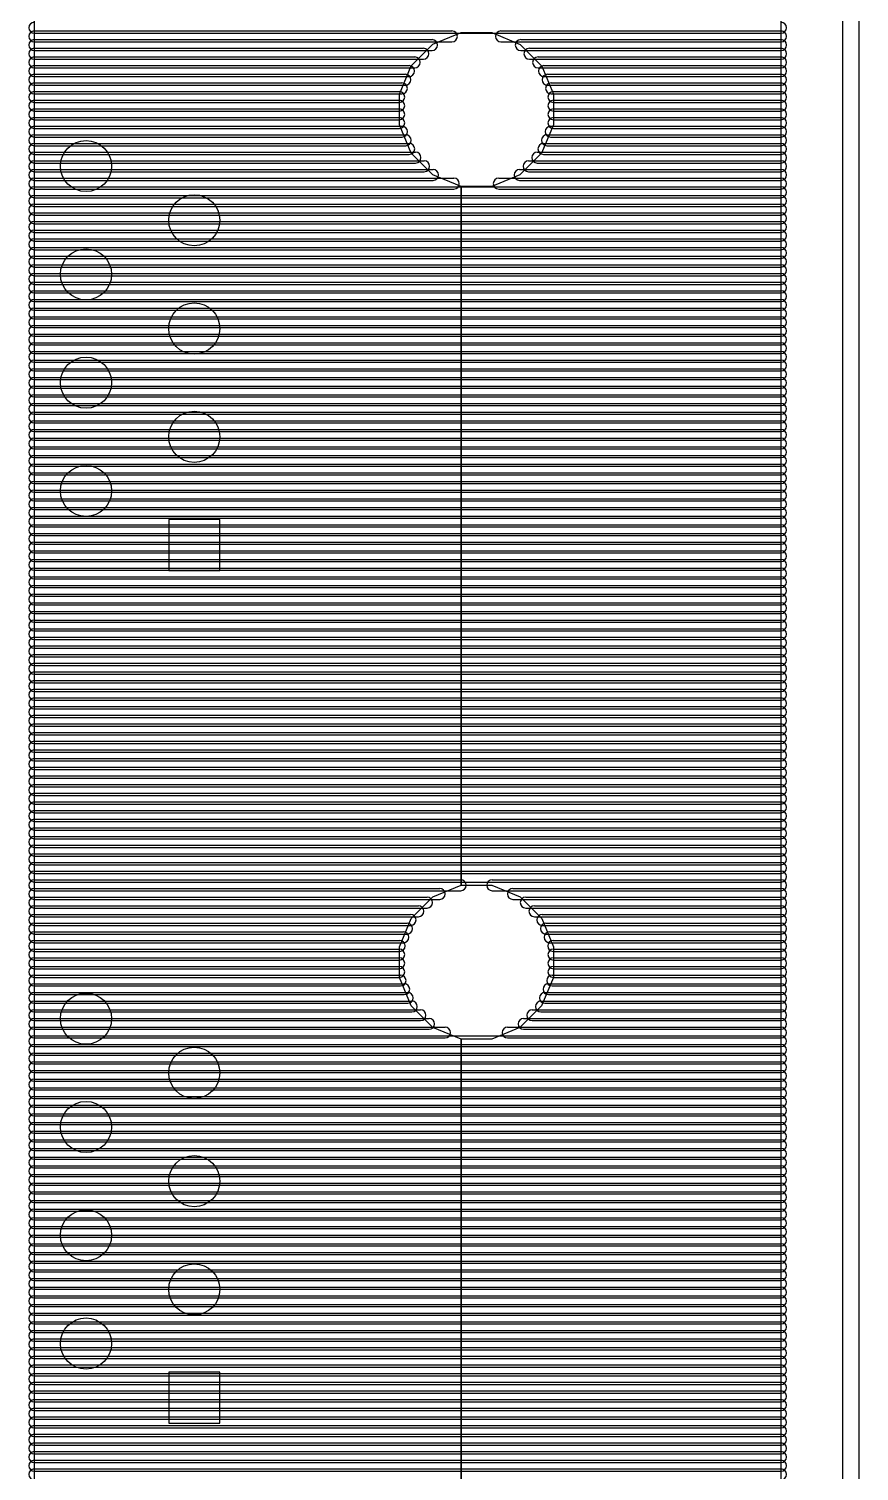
# Model space of a CAD drawing. Extents: x 25909 to 94169, y 14485 to 72115.
# Drawn here: x 86500 to 94169, y 50910 to 64230 of the extents above; entities that cross this region are included whole.
import ezdxf

# ---------------------------------------------------------------- set-up
doc = ezdxf.new("R2010")
doc.units = 0
doc.layers.add('BLACK', color=1, linetype='CONTINUOUS')

msp = doc.modelspace()

# ---------------------------------------------------------------- linework, layer by layer
at = {"layer": 'BLACK'}
for p, q in [((94019, 14560), (94019, 72040)), ((94169, 14560), (94169, 72040)), ((93450, 34191), (93449, 70650)), ((86550, 68691), (86550, 34191)), ((86550, 64211), (90408, 64211)), ((86550, 64211), (90408, 64211)), ((90860, 64211), (93448, 64211)), ((90860, 64211), (93448, 64211)), ((86550, 64191), (93448, 64191)), ((86550, 64191), (93448, 64191)), ((86550, 64131), (90224, 64131)), ((86550, 64131), (90224, 64131)), ((86550, 64111), (90408, 64111)), ((86550, 64111), (90408, 64111)), ((90032, 63888), (90232, 64088)), ((90232, 64088), (90493, 64196)), ((90493, 64196), (90776, 64196)), ((90776, 64196), (91037, 64087)), ((90860, 64111), (93448, 64111)), ((90860, 64111), (93448, 64111)), ((91037, 64087), (91237, 63887)), ((91043, 64131), (93449, 64131)), ((91043, 64131), (93449, 64131)), ((86550, 64051), (90144, 64051)), ((86550, 64051), (90144, 64051)), ((86550, 64031), (90224, 64031)), ((86550, 64031), (90224, 64031)), ((86550, 63971), (90064, 63971)), ((86550, 63971), (90064, 63971)), ((86550, 63951), (90144, 63951)), ((86550, 63951), (90144, 63951)), ((91043, 64031), (93449, 64031)), ((91043, 64031), (93449, 64031)), ((91123, 64051), (93449, 64051)), ((91123, 64051), (93449, 64051)), ((91123, 63951), (93449, 63951)), ((91123, 63951), (93449, 63951)), ((91203, 63971), (93449, 63971)), ((91203, 63971), (93449, 63971)), ((86550, 63891), (90012, 63891)), ((86550, 63891), (90012, 63891)), ((86550, 63871), (90064, 63871)), ((86550, 63871), (90064, 63871)), ((86550, 63811), (89978, 63811)), ((86550, 63811), (89978, 63811)), ((89923, 63627), (90032, 63888)), ((91203, 63871), (93449, 63871)), ((91203, 63871), (93449, 63871)), ((91237, 63887), (91345, 63626)), ((91257, 63891), (93449, 63891)), ((91257, 63891), (93449, 63891)), ((91290, 63811), (93448, 63811)), ((91290, 63811), (93448, 63811)), ((86550, 63791), (90012, 63791)), ((86550, 63791), (90012, 63791)), ((86550, 63731), (89946, 63731)), ((86550, 63731), (89946, 63731)), ((86550, 63711), (89978, 63711)), ((86550, 63711), (89978, 63711)), ((91257, 63791), (93449, 63791)), ((91257, 63791), (93449, 63791)), ((91290, 63711), (93448, 63711)), ((91290, 63711), (93448, 63711)), ((91323, 63731), (93449, 63731)), ((91323, 63731), (93449, 63731)), ((86550, 63651), (89922, 63651)), ((86550, 63651), (89922, 63651)), ((86550, 63631), (89946, 63631)), ((86550, 63631), (89946, 63631)), ((86550, 63571), (89922, 63571)), ((86550, 63571), (89922, 63571)), ((86550, 63551), (89922, 63551)), ((86550, 63551), (89922, 63551)), ((89923, 63344), (89923, 63627)), ((91323, 63631), (93449, 63631)), ((91323, 63631), (93449, 63631)), ((91345, 63651), (93449, 63651)), ((91345, 63651), (93449, 63651)), ((91345, 63626), (91345, 63343)), ((91345, 63571), (93449, 63571)), ((91345, 63571), (93449, 63571)), ((91345, 63551), (93449, 63551)), ((91345, 63551), (93449, 63551)), ((86550, 63491), (89922, 63491)), ((86550, 63491), (89922, 63491)), ((86550, 63471), (89922, 63471)), ((86550, 63471), (89922, 63471)), ((86550, 63411), (89922, 63411)), ((86550, 63411), (89922, 63411)), ((91345, 63491), (93449, 63491)), ((91345, 63491), (93449, 63491)), ((91345, 63471), (93449, 63471)), ((91345, 63471), (93449, 63471)), ((91345, 63411), (93449, 63411)), ((91345, 63411), (93449, 63411)), ((86550, 63391), (89922, 63391)), ((86550, 63391), (89922, 63391)), ((86550, 63331), (89948, 63331)), ((86550, 63331), (89948, 63331)), ((86550, 63311), (89922, 63311)), ((86550, 63311), (89922, 63311)), ((90031, 63083), (89923, 63344)), ((91345, 63343), (91236, 63082)), ((91319, 63331), (93449, 63331)), ((91319, 63331), (93449, 63331)), ((91345, 63391), (93449, 63391)), ((91345, 63391), (93449, 63391)), ((91345, 63311), (93449, 63311)), ((91345, 63311), (93449, 63311)), ((86550, 63251), (89982, 63251)), ((86550, 63251), (89982, 63251)), ((86550, 63231), (89948, 63231)), ((86550, 63231), (89948, 63231)), ((86550, 63171), (90014, 63171)), ((86550, 63171), (90014, 63171)), ((86550, 63151), (89982, 63151)), ((86550, 63151), (89982, 63151)), ((91252, 63171), (93448, 63171)), ((91252, 63171), (93448, 63171)), ((91285, 63251), (93449, 63251)), ((91285, 63251), (93449, 63251)), ((91285, 63151), (93449, 63151)), ((91285, 63151), (93449, 63151)), ((91319, 63231), (93449, 63231)), ((91319, 63231), (93449, 63231)), ((86550, 63091), (90072, 63091)), ((86550, 63091), (90072, 63091)), ((86550, 63071), (90014, 63071)), ((86550, 63071), (90014, 63071)), ((86550, 63011), (90152, 63011)), ((86550, 63011), (90152, 63011)), ((90231, 62883), (90031, 63083)), ((91236, 63082), (91036, 62882)), ((91115, 63011), (93449, 63011)), ((91115, 63011), (93449, 63011)), ((91195, 63091), (93449, 63091)), ((91195, 63091), (93449, 63091)), ((91252, 63071), (93448, 63071)), ((91252, 63071), (93448, 63071)), ((86550, 62991), (90072, 62991)), ((86550, 62991), (90072, 62991)), ((86550, 62931), (90234, 62931)), ((86550, 62931), (90234, 62931)), ((86550, 62911), (90152, 62911)), ((86550, 62911), (90152, 62911)), ((90492, 62774), (90231, 62883)), ((91036, 62882), (90775, 62774)), ((91033, 62931), (93449, 62931)), ((91033, 62931), (93449, 62931)), ((91115, 62911), (93449, 62911)), ((91115, 62911), (93449, 62911)), ((91195, 62991), (93449, 62991)), ((91195, 62991), (93449, 62991)), ((86550, 62851), (90426, 62851)), ((86550, 62851), (90426, 62851)), ((86550, 62831), (90234, 62831)), ((86550, 62831), (90234, 62831)), ((86550, 62771), (93448, 62771)), ((86550, 62771), (93448, 62771)), ((86550, 62751), (90426, 62751)), ((86550, 62751), (90426, 62751)), ((90492, 56322), (90492, 62774)), ((90775, 62774), (90492, 62774)), ((90492, 62774), (90492, 56322)), ((90840, 62851), (93448, 62851)), ((90840, 62851), (93448, 62851)), ((90840, 62751), (93448, 62751)), ((90840, 62751), (93448, 62751)), ((91033, 62831), (93449, 62831)), ((91033, 62831), (93449, 62831)), ((86550, 62691), (93448, 62691)), ((86550, 62691), (93448, 62691)), ((86550, 62671), (93448, 62671)), ((86550, 62671), (93448, 62671)), ((86550, 62611), (93448, 62611)), ((86550, 62611), (93448, 62611)), ((86550, 62591), (93448, 62591)), ((86550, 62591), (93448, 62591)), ((86550, 62531), (93448, 62531)), ((86550, 62531), (93448, 62531)), ((86550, 62511), (93448, 62511)), ((86550, 62511), (93448, 62511)), ((86550, 62451), (93448, 62451)), ((86550, 62451), (93448, 62451)), ((86550, 62431), (93448, 62431)), ((86550, 62431), (93448, 62431)), ((86550, 62371), (93448, 62371)), ((86550, 62371), (93448, 62371)), ((86550, 62351), (93448, 62351)), ((86550, 62351), (93448, 62351)), ((86550, 62291), (93448, 62291)), ((86550, 62291), (93448, 62291)), ((86550, 62271), (93448, 62271)), ((86550, 62271), (93448, 62271)), ((86550, 62211), (93448, 62211)), ((86550, 62211), (93448, 62211)), ((86550, 62191), (93448, 62191)), ((86550, 62191), (93448, 62191)), ((86550, 62131), (93448, 62131)), ((86550, 62131), (93448, 62131)), ((86550, 62111), (93448, 62111)), ((86550, 62111), (93448, 62111)), ((86550, 62051), (93448, 62051)), ((86550, 62051), (93448, 62051)), ((86550, 62031), (93448, 62031)), ((86550, 62031), (93448, 62031)), ((86550, 61971), (93448, 61971)), ((86550, 61971), (93448, 61971)), ((86550, 61951), (93448, 61951)), ((86550, 61951), (93448, 61951)), ((86550, 61891), (93448, 61891)), ((86550, 61891), (93448, 61891)), ((86550, 61871), (93448, 61871)), ((86550, 61871), (93448, 61871)), ((86550, 61811), (93448, 61811)), ((86550, 61811), (93448, 61811)), ((86550, 61791), (93448, 61791)), ((86550, 61791), (93448, 61791)), ((86550, 61731), (93448, 61731)), ((86550, 61731), (93448, 61731)), ((86550, 61711), (93448, 61711)), ((86550, 61711), (93448, 61711)), ((86550, 61651), (93448, 61651)), ((86550, 61651), (93448, 61651)), ((86550, 61631), (93448, 61631)), ((86550, 61631), (93448, 61631)), ((86550, 61571), (93448, 61571)), ((86550, 61571), (93448, 61571)), ((86550, 61551), (93448, 61551)), ((86550, 61551), (93448, 61551)), ((86550, 61491), (93448, 61491)), ((86550, 61491), (93448, 61491)), ((86550, 61471), (93448, 61471)), ((86550, 61471), (93448, 61471)), ((86550, 61411), (93448, 61411)), ((86550, 61411), (93448, 61411)), ((86550, 61391), (93448, 61391)), ((86550, 61391), (93448, 61391)), ((86550, 61331), (93448, 61331)), ((86550, 61331), (93448, 61331)), ((86550, 61311), (93448, 61311)), ((86550, 61311), (93448, 61311)), ((86550, 61251), (93448, 61251)), ((86550, 61251), (93448, 61251)), ((86550, 61231), (93448, 61231)), ((86550, 61231), (93448, 61231)), ((86550, 61171), (93448, 61171)), ((86550, 61171), (93448, 61171)), ((86550, 61151), (93448, 61151)), ((86550, 61151), (93448, 61151)), ((86550, 61091), (93448, 61091)), ((86550, 61091), (93448, 61091)), ((86550, 61071), (93448, 61071)), ((86550, 61071), (93448, 61071)), ((86550, 61011), (93448, 61011)), ((86550, 61011), (93448, 61011)), ((86550, 60991), (93448, 60991)), ((86550, 60991), (93448, 60991)), ((86550, 60931), (93448, 60931)), ((86550, 60931), (93448, 60931)), ((86550, 60911), (93448, 60911)), ((86550, 60911), (93448, 60911)), ((86550, 60851), (93448, 60851)), ((86550, 60851), (93448, 60851)), ((86550, 60831), (93448, 60831)), ((86550, 60831), (93448, 60831)), ((86550, 60771), (93448, 60771)), ((86550, 60771), (93448, 60771)), ((86550, 60751), (93448, 60751)), ((86550, 60751), (93448, 60751)), ((86550, 60691), (93448, 60691)), ((86550, 60691), (93448, 60691)), ((86550, 60671), (93448, 60671)), ((86550, 60671), (93448, 60671)), ((86550, 60611), (93448, 60611)), ((86550, 60611), (93448, 60611)), ((86550, 60591), (93448, 60591)), ((86550, 60591), (93448, 60591)), ((86550, 60531), (93448, 60531)), ((86550, 60531), (93448, 60531)), ((86550, 60511), (93448, 60511)), ((86550, 60511), (93448, 60511)), ((86550, 60451), (93448, 60451)), ((86550, 60451), (93448, 60451)), ((86550, 60431), (93448, 60431)), ((86550, 60431), (93448, 60431)), ((86550, 60371), (93448, 60371)), ((86550, 60371), (93448, 60371)), ((86550, 60351), (93448, 60351)), ((86550, 60351), (93448, 60351)), ((86550, 60291), (93448, 60291)), ((86550, 60291), (93448, 60291)), ((86550, 60271), (93448, 60271)), ((86550, 60271), (93448, 60271)), ((86550, 60211), (93448, 60211)), ((86550, 60211), (93448, 60211)), ((86550, 60191), (93448, 60191)), ((86550, 60191), (93448, 60191)), ((86550, 60131), (93448, 60131)), ((86550, 60131), (93448, 60131)), ((86550, 60111), (93448, 60111)), ((86550, 60111), (93448, 60111)), ((86550, 60051), (93448, 60051)), ((86550, 60051), (93448, 60051)), ((86550, 60031), (93448, 60031)), ((86550, 60031), (93448, 60031)), ((86550, 59971), (93448, 59971)), ((86550, 59971), (93448, 59971)), ((86550, 59951), (93448, 59951)), ((86550, 59951), (93448, 59951)), ((86550, 59891), (93448, 59891)), ((86550, 59891), (93448, 59891)), ((86550, 59871), (93448, 59871)), ((86550, 59871), (93448, 59871)), ((86550, 59811), (93448, 59811)), ((86550, 59811), (93448, 59811)), ((86550, 59791), (93448, 59791)), ((86550, 59791), (93448, 59791)), ((86550, 59731), (93448, 59731)), ((86550, 59731), (93448, 59731)), ((86550, 59711), (93448, 59711)), ((86550, 59711), (93448, 59711)), ((88264, 59699), (87792, 59699)), ((87792, 59699), (87792, 59227)), ((88264, 59227), (88264, 59699)), ((86550, 59651), (93448, 59651)), ((86550, 59651), (93448, 59651)), ((86550, 59631), (93448, 59631)), ((86550, 59631), (93448, 59631)), ((86550, 59571), (93448, 59571)), ((86550, 59571), (93448, 59571)), ((86550, 59551), (93448, 59551)), ((86550, 59551), (93448, 59551)), ((86550, 59491), (93448, 59491)), ((86550, 59491), (93448, 59491)), ((86550, 59471), (93448, 59471)), ((86550, 59471), (93448, 59471)), ((86550, 59411), (93448, 59411)), ((86550, 59411), (93448, 59411)), ((86550, 59391), (93448, 59391)), ((86550, 59391), (93448, 59391)), ((86550, 59331), (93448, 59331)), ((86550, 59331), (93448, 59331)), ((86550, 59311), (93448, 59311)), ((86550, 59311), (93448, 59311)), ((86550, 59251), (93448, 59251)), ((86550, 59251), (93448, 59251)), ((86550, 59231), (93448, 59231)), ((86550, 59231), (93448, 59231)), ((86550, 59171), (93448, 59171)), ((86550, 59171), (93448, 59171)), ((86550, 59151), (93448, 59151)), ((86550, 59151), (93448, 59151)), ((87792, 59227), (88264, 59227)), ((86550, 59091), (93448, 59091)), ((86550, 59091), (93448, 59091)), ((86550, 59071), (93448, 59071)), ((86550, 59071), (93448, 59071)), ((86550, 59011), (93448, 59011)), ((86550, 59011), (93448, 59011)), ((86550, 58991), (93448, 58991)), ((86550, 58991), (93448, 58991)), ((86550, 58931), (93448, 58931)), ((86550, 58931), (93448, 58931)), ((86550, 58911), (93448, 58911)), ((86550, 58911), (93448, 58911)), ((86550, 58851), (93448, 58851)), ((86550, 58851), (93448, 58851)), ((86550, 58831), (93448, 58831)), ((86550, 58831), (93448, 58831)), ((86550, 58771), (93448, 58771)), ((86550, 58771), (93448, 58771)), ((86550, 58751), (93448, 58751)), ((86550, 58751), (93448, 58751)), ((86550, 58691), (93448, 58691)), ((86550, 58691), (93448, 58691)), ((86550, 58671), (93448, 58671)), ((86550, 58671), (93448, 58671)), ((86550, 58611), (93448, 58611)), ((86550, 58611), (93448, 58611)), ((86550, 58591), (93448, 58591)), ((86550, 58591), (93448, 58591)), ((86550, 58531), (93448, 58531)), ((86550, 58531), (93448, 58531)), ((86550, 58511), (93448, 58511)), ((86550, 58511), (93448, 58511)), ((86550, 58451), (93448, 58451)), ((86550, 58451), (93448, 58451)), ((86550, 58431), (93448, 58431)), ((86550, 58431), (93448, 58431)), ((86550, 58371), (93448, 58371)), ((86550, 58371), (93448, 58371)), ((86550, 58351), (93448, 58351)), ((86550, 58351), (93448, 58351)), ((86550, 58291), (93448, 58291)), ((86550, 58291), (93448, 58291)), ((86550, 58271), (93448, 58271)), ((86550, 58271), (93448, 58271)), ((86550, 58211), (93448, 58211)), ((86550, 58211), (93448, 58211)), ((86550, 58191), (93448, 58191)), ((86550, 58191), (93448, 58191)), ((86550, 58131), (93448, 58131)), ((86550, 58131), (93448, 58131)), ((86550, 58111), (93448, 58111)), ((86550, 58111), (93448, 58111)), ((86550, 58051), (93448, 58051)), ((86550, 58051), (93448, 58051)), ((86550, 58031), (93448, 58031)), ((86550, 58031), (93448, 58031)), ((86550, 57971), (93448, 57971)), ((86550, 57971), (93448, 57971)), ((86550, 57951), (93448, 57951)), ((86550, 57951), (93448, 57951)), ((86550, 57891), (93448, 57891)), ((86550, 57891), (93448, 57891)), ((86550, 57871), (93448, 57871)), ((86550, 57871), (93448, 57871)), ((86550, 57811), (93448, 57811)), ((86550, 57811), (93448, 57811)), ((86550, 57791), (93448, 57791)), ((86550, 57791), (93448, 57791)), ((86550, 57731), (93448, 57731)), ((86550, 57731), (93448, 57731)), ((86550, 57711), (93448, 57711)), ((86550, 57711), (93448, 57711)), ((86550, 57651), (93448, 57651)), ((86550, 57651), (93448, 57651)), ((86550, 57631), (93448, 57631)), ((86550, 57631), (93448, 57631)), ((86550, 57571), (93448, 57571)), ((86550, 57571), (93448, 57571)), ((86550, 57551), (93448, 57551)), ((86550, 57551), (93448, 57551)), ((86550, 57491), (93448, 57491)), ((86550, 57491), (93448, 57491)), ((86550, 57471), (93448, 57471)), ((86550, 57471), (93448, 57471)), ((86550, 57411), (93448, 57411)), ((86550, 57411), (93448, 57411)), ((86550, 57391), (93448, 57391)), ((86550, 57391), (93448, 57391)), ((86550, 57331), (93448, 57331)), ((86550, 57331), (93448, 57331)), ((86550, 57311), (93448, 57311)), ((86550, 57311), (93448, 57311)), ((86550, 57251), (93448, 57251)), ((86550, 57251), (93448, 57251)), ((86550, 57231), (93448, 57231)), ((86550, 57231), (93448, 57231)), ((86550, 57171), (93448, 57171)), ((86550, 57171), (93448, 57171)), ((86550, 57151), (93448, 57151)), ((86550, 57151), (93448, 57151)), ((86550, 57091), (93448, 57091)), ((86550, 57091), (93448, 57091)), ((86550, 57071), (93448, 57071)), ((86550, 57071), (93448, 57071)), ((86550, 57011), (93448, 57011)), ((86550, 57011), (93448, 57011)), ((86550, 56991), (93448, 56991)), ((86550, 56991), (93448, 56991)), ((86550, 56931), (93448, 56931)), ((86550, 56931), (93448, 56931)), ((86550, 56911), (93448, 56911)), ((86550, 56911), (93448, 56911)), ((86550, 56851), (93448, 56851)), ((86550, 56851), (93448, 56851)), ((86550, 56831), (93448, 56831)), ((86550, 56831), (93448, 56831)), ((86550, 56771), (93448, 56771)), ((86550, 56771), (93448, 56771)), ((86550, 56751), (93448, 56751)), ((86550, 56751), (93448, 56751)), ((86550, 56691), (93448, 56691)), ((86550, 56691), (93448, 56691)), ((86550, 56671), (93448, 56671)), ((86550, 56671), (93448, 56671)), ((86550, 56611), (93448, 56611)), ((86550, 56611), (93448, 56611)), ((86550, 56591), (93448, 56591)), ((86550, 56591), (93448, 56591)), ((86550, 56531), (93448, 56531)), ((86550, 56531), (93448, 56531)), ((86550, 56511), (93448, 56511)), ((86550, 56511), (93448, 56511)), ((86550, 56451), (93448, 56451)), ((86550, 56451), (93448, 56451)), ((86550, 56431), (93448, 56431)), ((86550, 56431), (93448, 56431)), ((86550, 56371), (90490, 56371)), ((86550, 56371), (90490, 56371)), ((86550, 56351), (93448, 56351)), ((86550, 56351), (93448, 56351)), ((90779, 56371), (93449, 56371)), ((90779, 56371), (93449, 56371)), ((86550, 56291), (90296, 56291)), ((86550, 56291), (90296, 56291)), ((86550, 56271), (90490, 56271)), ((86550, 56271), (90490, 56271)), ((86550, 56211), (90178, 56211)), ((86550, 56211), (90178, 56211)), ((90032, 56014), (90232, 56214)), ((90232, 56214), (90492, 56322)), ((90492, 56322), (90776, 56322)), ((90776, 56322), (91037, 56213)), ((90779, 56271), (93449, 56271)), ((90779, 56271), (93449, 56271)), ((90970, 56291), (93448, 56291)), ((90970, 56291), (93448, 56291)), ((91037, 56213), (91237, 56013)), ((91089, 56211), (93449, 56211)), ((91089, 56211), (93449, 56211)), ((86550, 56191), (90296, 56191)), ((86550, 56191), (90296, 56191)), ((86550, 56131), (90098, 56131)), ((86550, 56131), (90098, 56131)), ((86550, 56111), (90178, 56111)), ((86550, 56111), (90178, 56111)), ((90970, 56191), (93448, 56191)), ((90970, 56191), (93448, 56191)), ((91089, 56111), (93449, 56111)), ((91089, 56111), (93449, 56111)), ((91169, 56131), (93449, 56131)), ((91169, 56131), (93449, 56131)), ((86550, 56051), (90026, 56051)), ((86550, 56051), (90026, 56051)), ((86550, 56031), (90098, 56031)), ((86550, 56031), (90098, 56031)), ((86550, 55971), (89994, 55971)), ((86550, 55971), (89994, 55971)), ((86550, 55951), (90026, 55951)), ((86550, 55951), (90026, 55951)), ((89923, 55753), (90032, 56014)), ((91169, 56031), (93449, 56031)), ((91169, 56031), (93449, 56031)), ((91237, 56013), (91345, 55752)), ((91242, 56051), (93448, 56051)), ((91242, 56051), (93448, 56051)), ((91242, 55951), (93448, 55951)), ((91242, 55951), (93448, 55951)), ((91276, 55971), (93448, 55971)), ((91276, 55971), (93448, 55971)), ((86550, 55891), (89960, 55891)), ((86550, 55891), (89960, 55891)), ((86550, 55871), (89994, 55871)), ((86550, 55871), (89994, 55871)), ((86550, 55811), (89926, 55811)), ((86550, 55811), (89926, 55811)), ((91276, 55871), (93448, 55871)), ((91276, 55871), (93448, 55871)), ((91309, 55891), (93449, 55891)), ((91309, 55891), (93449, 55891)), ((91342, 55811), (93448, 55811)), ((91342, 55811), (93448, 55811)), ((86550, 55791), (89960, 55791)), ((86550, 55791), (89960, 55791)), ((86550, 55731), (89922, 55731)), ((86550, 55731), (89922, 55731)), ((86550, 55711), (89926, 55711)), ((86550, 55711), (89926, 55711)), ((89923, 55470), (89923, 55753)), ((91309, 55791), (93449, 55791)), ((91309, 55791), (93449, 55791)), ((91342, 55711), (93448, 55711)), ((91342, 55711), (93448, 55711)), ((91345, 55752), (91345, 55469)), ((91345, 55731), (93449, 55731)), ((91345, 55731), (93449, 55731)), ((86550, 55651), (89922, 55651)), ((86550, 55651), (89922, 55651)), ((86550, 55631), (89922, 55631)), ((86550, 55631), (89922, 55631)), ((86550, 55571), (89922, 55571)), ((86550, 55571), (89922, 55571)), ((86550, 55551), (89922, 55551)), ((86550, 55551), (89922, 55551)), ((91345, 55651), (93449, 55651)), ((91345, 55651), (93449, 55651)), ((91345, 55631), (93449, 55631)), ((91345, 55631), (93449, 55631)), ((91345, 55571), (93449, 55571)), ((91345, 55571), (93449, 55571)), ((91345, 55551), (93449, 55551)), ((91345, 55551), (93449, 55551)), ((86550, 55491), (89934, 55491)), ((86550, 55491), (89934, 55491)), ((86550, 55471), (89922, 55471)), ((86550, 55471), (89922, 55471)), ((90031, 55209), (89923, 55470)), ((91345, 55469), (91236, 55208)), ((91333, 55491), (93449, 55491)), ((91333, 55491), (93449, 55491)), ((91345, 55471), (93449, 55471)), ((91345, 55471), (93449, 55471)), ((86550, 55411), (89968, 55411)), ((86550, 55411), (89968, 55411)), ((86550, 55391), (89934, 55391)), ((86550, 55391), (89934, 55391)), ((86550, 55331), (90000, 55331)), ((86550, 55331), (90000, 55331)), ((86550, 55311), (89968, 55311)), ((86550, 55311), (89968, 55311)), ((91266, 55331), (93448, 55331)), ((91266, 55331), (93448, 55331)), ((91299, 55411), (93449, 55411)), ((91299, 55411), (93449, 55411)), ((91299, 55311), (93449, 55311)), ((91299, 55311), (93449, 55311)), ((91333, 55391), (93449, 55391)), ((91333, 55391), (93449, 55391)), ((86550, 55251), (90038, 55251)), ((86550, 55251), (90038, 55251)), ((86550, 55231), (90000, 55231)), ((86550, 55231), (90000, 55231)), ((86550, 55171), (90118, 55171)), ((86550, 55171), (90118, 55171)), ((86550, 55151), (90038, 55151)), ((86550, 55151), (90038, 55151)), ((90231, 55009), (90031, 55209)), ((91236, 55208), (91036, 55008)), ((91149, 55171), (93449, 55171)), ((91149, 55171), (93449, 55171)), ((91229, 55251), (93449, 55251)), ((91229, 55251), (93449, 55251)), ((91229, 55151), (93449, 55151)), ((91229, 55151), (93449, 55151)), ((91266, 55231), (93448, 55231)), ((91266, 55231), (93448, 55231)), ((86550, 55091), (90198, 55091)), ((86550, 55091), (90198, 55091)), ((86550, 55071), (90118, 55071)), ((86550, 55071), (90118, 55071)), ((91069, 55091), (93449, 55091)), ((91069, 55091), (93449, 55091)), ((91149, 55071), (93449, 55071)), ((91149, 55071), (93449, 55071)), ((86550, 55011), (90344, 55011)), ((86550, 55011), (90344, 55011)), ((86550, 54991), (90198, 54991)), ((86550, 54991), (90198, 54991)), ((86550, 54931), (93448, 54931)), ((86550, 54931), (93448, 54931)), ((86550, 54911), (90344, 54911)), ((86550, 54911), (90344, 54911)), ((90492, 54900), (90231, 55009)), ((90492, 48448), (90492, 54900)), ((90775, 54900), (90492, 54900)), ((90492, 54900), (90492, 48448)), ((91036, 55008), (90775, 54900)), ((90922, 55011), (93448, 55011)), ((90922, 55011), (93448, 55011)), ((90922, 54911), (93448, 54911)), ((90922, 54911), (93448, 54911)), ((91069, 54991), (93449, 54991)), ((91069, 54991), (93449, 54991)), ((86550, 54851), (93448, 54851)), ((86550, 54851), (93448, 54851)), ((86550, 54831), (93448, 54831)), ((86550, 54831), (93448, 54831)), ((86550, 54771), (93448, 54771)), ((86550, 54771), (93448, 54771)), ((86550, 54751), (93448, 54751)), ((86550, 54751), (93448, 54751)), ((86550, 54691), (93448, 54691)), ((86550, 54691), (93448, 54691)), ((86550, 54671), (93448, 54671)), ((86550, 54671), (93448, 54671)), ((86550, 54611), (93448, 54611)), ((86550, 54611), (93448, 54611)), ((86550, 54591), (93448, 54591)), ((86550, 54591), (93448, 54591)), ((86550, 54531), (93448, 54531)), ((86550, 54531), (93448, 54531)), ((86550, 54511), (93448, 54511)), ((86550, 54511), (93448, 54511)), ((86550, 54451), (93448, 54451)), ((86550, 54451), (93448, 54451)), ((86550, 54431), (93448, 54431)), ((86550, 54431), (93448, 54431)), ((86550, 54371), (93448, 54371)), ((86550, 54371), (93448, 54371)), ((86550, 54351), (93448, 54351)), ((86550, 54351), (93448, 54351)), ((86550, 54291), (93448, 54291)), ((86550, 54291), (93448, 54291)), ((86550, 54271), (93448, 54271)), ((86550, 54271), (93448, 54271)), ((86550, 54211), (93448, 54211)), ((86550, 54211), (93448, 54211)), ((86550, 54191), (93448, 54191)), ((86550, 54191), (93448, 54191)), ((86550, 54131), (93448, 54131)), ((86550, 54131), (93448, 54131)), ((86550, 54111), (93448, 54111)), ((86550, 54111), (93448, 54111)), ((86550, 54051), (93448, 54051)), ((86550, 54051), (93448, 54051)), ((86550, 54031), (93448, 54031)), ((86550, 54031), (93448, 54031)), ((86550, 53971), (93448, 53971)), ((86550, 53971), (93448, 53971)), ((86550, 53951), (93448, 53951)), ((86550, 53951), (93448, 53951)), ((86550, 53891), (93448, 53891)), ((86550, 53891), (93448, 53891)), ((86550, 53871), (93448, 53871)), ((86550, 53871), (93448, 53871)), ((86550, 53811), (93448, 53811)), ((86550, 53811), (93448, 53811)), ((86550, 53791), (93448, 53791)), ((86550, 53791), (93448, 53791)), ((86550, 53731), (93448, 53731)), ((86550, 53731), (93448, 53731)), ((86550, 53711), (93448, 53711)), ((86550, 53711), (93448, 53711)), ((86550, 53651), (93448, 53651)), ((86550, 53651), (93448, 53651)), ((86550, 53631), (93448, 53631)), ((86550, 53631), (93448, 53631)), ((86550, 53571), (93448, 53571)), ((86550, 53571), (93448, 53571)), ((86550, 53551), (93448, 53551)), ((86550, 53551), (93448, 53551)), ((86550, 53491), (93448, 53491)), ((86550, 53491), (93448, 53491)), ((86550, 53471), (93448, 53471)), ((86550, 53471), (93448, 53471)), ((86550, 53411), (93448, 53411)), ((86550, 53411), (93448, 53411)), ((86550, 53391), (93448, 53391)), ((86550, 53391), (93448, 53391)), ((86550, 53331), (93448, 53331)), ((86550, 53331), (93448, 53331)), ((86550, 53311), (93448, 53311)), ((86550, 53311), (93448, 53311)), ((86550, 53251), (93448, 53251)), ((86550, 53251), (93448, 53251)), ((86550, 53231), (93448, 53231)), ((86550, 53231), (93448, 53231)), ((86550, 53171), (93448, 53171)), ((86550, 53171), (93448, 53171)), ((86550, 53151), (93448, 53151)), ((86550, 53151), (93448, 53151)), ((86550, 53091), (93448, 53091)), ((86550, 53091), (93448, 53091)), ((86550, 53071), (93448, 53071)), ((86550, 53071), (93448, 53071)), ((86550, 53011), (93448, 53011)), ((86550, 53011), (93448, 53011)), ((86550, 52991), (93448, 52991)), ((86550, 52991), (93448, 52991)), ((86550, 52931), (93448, 52931)), ((86550, 52931), (93448, 52931)), ((86550, 52911), (93448, 52911)), ((86550, 52911), (93448, 52911)), ((86550, 52851), (93448, 52851)), ((86550, 52851), (93448, 52851)), ((86550, 52831), (93448, 52831)), ((86550, 52831), (93448, 52831)), ((86550, 52771), (93448, 52771)), ((86550, 52771), (93448, 52771)), ((86550, 52751), (93448, 52751)), ((86550, 52751), (93448, 52751)), ((86550, 52691), (93448, 52691)), ((86550, 52691), (93448, 52691)), ((86550, 52671), (93448, 52671)), ((86550, 52671), (93448, 52671)), ((86550, 52611), (93448, 52611)), ((86550, 52611), (93448, 52611)), ((86550, 52591), (93448, 52591)), ((86550, 52591), (93448, 52591)), ((86550, 52531), (93448, 52531)), ((86550, 52531), (93448, 52531)), ((86550, 52511), (93448, 52511)), ((86550, 52511), (93448, 52511)), ((86550, 52451), (93448, 52451)), ((86550, 52451), (93448, 52451)), ((86550, 52431), (93448, 52431)), ((86550, 52431), (93448, 52431)), ((86550, 52371), (93448, 52371)), ((86550, 52371), (93448, 52371)), ((86550, 52351), (93448, 52351)), ((86550, 52351), (93448, 52351)), ((86550, 52291), (93448, 52291)), ((86550, 52291), (93448, 52291)), ((86550, 52271), (93448, 52271)), ((86550, 52271), (93448, 52271)), ((86550, 52211), (93448, 52211)), ((86550, 52211), (93448, 52211)), ((86550, 52191), (93448, 52191)), ((86550, 52191), (93448, 52191)), ((86550, 52131), (93448, 52131)), ((86550, 52131), (93448, 52131)), ((86550, 52111), (93448, 52111)), ((86550, 52111), (93448, 52111)), ((86550, 52051), (93448, 52051)), ((86550, 52051), (93448, 52051)), ((86550, 52031), (93448, 52031)), ((86550, 52031), (93448, 52031)), ((86550, 51971), (93448, 51971)), ((86550, 51971), (93448, 51971)), ((86550, 51951), (93448, 51951)), ((86550, 51951), (93448, 51951)), ((86550, 51891), (93448, 51891)), ((86550, 51891), (93448, 51891)), ((86550, 51871), (93448, 51871)), ((86550, 51871), (93448, 51871)), ((88264, 51825), (87792, 51825)), ((87792, 51825), (87792, 51353)), ((88264, 51353), (88264, 51825)), ((86550, 51811), (93448, 51811)), ((86550, 51811), (93448, 51811)), ((86550, 51791), (93448, 51791)), ((86550, 51791), (93448, 51791)), ((86550, 51731), (93448, 51731)), ((86550, 51731), (93448, 51731)), ((86550, 51711), (93448, 51711)), ((86550, 51711), (93448, 51711)), ((86550, 51651), (93448, 51651)), ((86550, 51651), (93448, 51651)), ((86550, 51631), (93448, 51631)), ((86550, 51631), (93448, 51631)), ((86550, 51571), (93448, 51571)), ((86550, 51571), (93448, 51571)), ((86550, 51551), (93448, 51551)), ((86550, 51551), (93448, 51551)), ((86550, 51491), (93448, 51491)), ((86550, 51491), (93448, 51491)), ((86550, 51471), (93448, 51471)), ((86550, 51471), (93448, 51471)), ((86550, 51411), (93448, 51411)), ((86550, 51411), (93448, 51411)), ((86550, 51391), (93448, 51391)), ((86550, 51391), (93448, 51391)), ((86550, 51331), (93448, 51331)), ((86550, 51331), (93448, 51331)), ((86550, 51311), (93448, 51311)), ((86550, 51311), (93448, 51311)), ((87792, 51353), (88264, 51353)), ((86550, 51251), (93448, 51251)), ((86550, 51251), (93448, 51251)), ((86550, 51231), (93448, 51231)), ((86550, 51231), (93448, 51231)), ((86550, 51171), (93448, 51171)), ((86550, 51171), (93448, 51171)), ((86550, 51151), (93448, 51151)), ((86550, 51151), (93448, 51151)), ((86550, 51091), (93448, 51091)), ((86550, 51091), (93448, 51091)), ((86550, 51071), (93448, 51071)), ((86550, 51071), (93448, 51071)), ((86550, 51011), (93448, 51011)), ((86550, 51011), (93448, 51011)), ((86550, 50991), (93448, 50991)), ((86550, 50991), (93448, 50991)), ((86550, 50931), (93448, 50931)), ((86550, 50931), (93448, 50931)), ((86550, 50911), (93448, 50911)), ((86550, 50911), (93448, 50911))]:
    msp.add_line(p, q, dxfattribs=at)
for centre in [(87028, 62963), (88028, 62463), (87028, 61963), (88028, 61463), (87028, 60963), (88028, 60463), (87028, 59963), (87028, 55089), (88028, 54589), (87028, 54089), (88028, 53589), (87028, 53089), (88028, 52589), (87028, 52089)]:
    msp.add_circle(centre, 236, dxfattribs=at)
for centre, start, end in [((86550, 64241), 90, 270), ((86550, 64241), 90, 270), ((86550, 64161), 90, 270), ((86550, 64161), 90, 270), ((90408, 64161), 270, 450), ((90408, 64161), 270, 450), ((90860, 64161), 90, 270), ((90860, 64161), 90, 270), ((93448, 64241), 270, 450), ((93448, 64241), 270, 450), ((93448, 64161), 270, 450), ((93448, 64161), 270, 450), ((86550, 64081), 90, 270), ((86550, 64081), 90, 270), ((90224, 64081), 270, 450), ((90224, 64081), 270, 450), ((91043, 64081), 90, 270), ((91043, 64081), 90, 270), ((93449, 64081), 270, 450), ((93449, 64081), 270, 450), ((86550, 64001), 90, 270), ((86550, 64001), 90, 270), ((86550, 63921), 90, 270), ((86550, 63921), 90, 270), ((90064, 63921), 270, 450), ((90064, 63921), 270, 450), ((90144, 64001), 270, 450), ((90144, 64001), 270, 450), ((91123, 64001), 90, 270), ((91123, 64001), 90, 270), ((91203, 63921), 90, 270), ((91203, 63921), 90, 270), ((93449, 64001), 270, 450), ((93449, 64001), 270, 450), ((93449, 63921), 270, 450), ((93449, 63921), 270, 450), ((86550, 63841), 90, 270), ((86550, 63841), 90, 270), ((86550, 63761), 90, 270), ((86550, 63761), 90, 270), ((89978, 63761), 270, 450), ((89978, 63761), 270, 450), ((90012, 63841), 270, 450), ((90012, 63841), 270, 450), ((91257, 63841), 90, 270), ((91257, 63841), 90, 270), ((91290, 63761), 90, 270), ((91290, 63761), 90, 270), ((93448, 63761), 270, 450), ((93448, 63761), 270, 450), ((93449, 63841), 270, 450), ((93449, 63841), 270, 450), ((86550, 63681), 90, 270), ((86550, 63681), 90, 270), ((89946, 63681), 270, 450), ((89946, 63681), 270, 450), ((91323, 63681), 90, 270), ((91323, 63681), 90, 270), ((93449, 63681), 270, 450), ((93449, 63681), 270, 450), ((86550, 63601), 90, 270), ((86550, 63601), 90, 270), ((86550, 63521), 90, 270), ((86550, 63521), 90, 270), ((89922, 63601), 270, 450), ((89922, 63601), 270, 450), ((89922, 63521), 270, 450), ((89922, 63521), 270, 450), ((91345, 63601), 90, 270), ((91345, 63601), 90, 270), ((91345, 63521), 90, 270), ((91345, 63521), 90, 270), ((93449, 63601), 270, 450), ((93449, 63601), 270, 450), ((93449, 63521), 270, 450), ((93449, 63521), 270, 450), ((86550, 63441), 90, 270), ((86550, 63441), 90, 270), ((86550, 63361), 90, 270), ((86550, 63361), 90, 270), ((89922, 63441), 270, 450), ((89922, 63441), 270, 450), ((89922, 63361), 270, 450), ((89922, 63361), 270, 450), ((91345, 63441), 90, 270), ((91345, 63441), 90, 270), ((91345, 63361), 90, 270), ((91345, 63361), 90, 270), ((93449, 63441), 270, 450), ((93449, 63441), 270, 450), ((93449, 63361), 270, 450), ((93449, 63361), 270, 450), ((86550, 63281), 90, 270), ((86550, 63281), 90, 270), ((89948, 63281), 270, 450), ((89948, 63281), 270, 450), ((91319, 63281), 90, 270), ((91319, 63281), 90, 270), ((93449, 63281), 270, 450), ((93449, 63281), 270, 450), ((86550, 63201), 90, 270), ((86550, 63201), 90, 270), ((86550, 63121), 90, 270), ((86550, 63121), 90, 270), ((89982, 63201), 270, 450), ((89982, 63201), 270, 450), ((90014, 63121), 270, 450), ((90014, 63121), 270, 450), ((91252, 63121), 90, 270), ((91252, 63121), 90, 270), ((91285, 63201), 90, 270), ((91285, 63201), 90, 270), ((93448, 63121), 270, 450), ((93448, 63121), 270, 450), ((93449, 63201), 270, 450), ((93449, 63201), 270, 450), ((86550, 63041), 90, 270), ((86550, 63041), 90, 270), ((86550, 62961), 90, 270), ((86550, 62961), 90, 270), ((90072, 63041), 270, 450), ((90072, 63041), 270, 450), ((90152, 62961), 270, 450), ((90152, 62961), 270, 450), ((91115, 62961), 90, 270), ((91115, 62961), 90, 270), ((91195, 63041), 90, 270), ((91195, 63041), 90, 270), ((93449, 63041), 270, 450), ((93449, 63041), 270, 450), ((93449, 62961), 270, 450), ((93449, 62961), 270, 450), ((86550, 62881), 90, 270), ((86550, 62881), 90, 270), ((90234, 62881), 270, 450), ((90234, 62881), 270, 450), ((91033, 62881), 90, 270), ((91033, 62881), 90, 270), ((93449, 62881), 270, 450), ((93449, 62881), 270, 450), ((86550, 62801), 90, 270), ((86550, 62801), 90, 270), ((86550, 62721), 90, 270), ((86550, 62721), 90, 270), ((90426, 62801), 270, 450), ((90426, 62801), 270, 450), ((90840, 62801), 90, 270), ((90840, 62801), 90, 270), ((93448, 62801), 270, 450), ((93448, 62801), 270, 450), ((93448, 62721), 270, 450), ((93448, 62721), 270, 450), ((86550, 62641), 90, 270), ((86550, 62641), 90, 270), ((86550, 62561), 90, 270), ((86550, 62561), 90, 270), ((93448, 62641), 270, 450), ((93448, 62641), 270, 450), ((93448, 62561), 270, 450), ((93448, 62561), 270, 450), ((86550, 62481), 90, 270), ((86550, 62481), 90, 270), ((93448, 62481), 270, 450), ((93448, 62481), 270, 450), ((86550, 62401), 90, 270), ((86550, 62401), 90, 270), ((86550, 62321), 90, 270), ((86550, 62321), 90, 270), ((93448, 62401), 270, 450), ((93448, 62401), 270, 450), ((93448, 62321), 270, 450), ((93448, 62321), 270, 450), ((86550, 62241), 90, 270), ((86550, 62241), 90, 270), ((86550, 62161), 90, 270), ((86550, 62161), 90, 270), ((93448, 62241), 270, 450), ((93448, 62241), 270, 450), ((93448, 62161), 270, 450), ((93448, 62161), 270, 450), ((86550, 62081), 90, 270), ((86550, 62081), 90, 270), ((93448, 62081), 270, 450), ((93448, 62081), 270, 450), ((86550, 62001), 90, 270), ((86550, 62001), 90, 270), ((86550, 61921), 90, 270), ((86550, 61921), 90, 270), ((93448, 62001), 270, 450), ((93448, 62001), 270, 450), ((93448, 61921), 270, 450), ((93448, 61921), 270, 450), ((86550, 61841), 90, 270), ((86550, 61841), 90, 270), ((86550, 61761), 90, 270), ((86550, 61761), 90, 270), ((93448, 61841), 270, 450), ((93448, 61841), 270, 450), ((93448, 61761), 270, 450), ((93448, 61761), 270, 450), ((86550, 61681), 90, 270), ((86550, 61681), 90, 270), ((93448, 61681), 270, 450), ((93448, 61681), 270, 450), ((86550, 61601), 90, 270), ((86550, 61601), 90, 270), ((86550, 61521), 90, 270), ((86550, 61521), 90, 270), ((93448, 61601), 270, 450), ((93448, 61601), 270, 450), ((93448, 61521), 270, 450), ((93448, 61521), 270, 450), ((86550, 61441), 90, 270), ((86550, 61441), 90, 270), ((86550, 61361), 90, 270), ((86550, 61361), 90, 270), ((93448, 61441), 270, 450), ((93448, 61441), 270, 450), ((93448, 61361), 270, 450), ((93448, 61361), 270, 450), ((86550, 61281), 90, 270), ((86550, 61281), 90, 270), ((93448, 61281), 270, 450), ((93448, 61281), 270, 450), ((86550, 61201), 90, 270), ((86550, 61201), 90, 270), ((86550, 61121), 90, 270), ((86550, 61121), 90, 270), ((93448, 61201), 270, 450), ((93448, 61201), 270, 450), ((93448, 61121), 270, 450), ((93448, 61121), 270, 450), ((86550, 61041), 90, 270), ((86550, 61041), 90, 270), ((86550, 60961), 90, 270), ((86550, 60961), 90, 270), ((93448, 61041), 270, 450), ((93448, 61041), 270, 450), ((93448, 60961), 270, 450), ((93448, 60961), 270, 450), ((86550, 60881), 90, 270), ((86550, 60881), 90, 270), ((93448, 60881), 270, 450), ((93448, 60881), 270, 450), ((86550, 60801), 90, 270), ((86550, 60801), 90, 270), ((86550, 60721), 90, 270), ((86550, 60721), 90, 270), ((93448, 60801), 270, 450), ((93448, 60801), 270, 450), ((93448, 60721), 270, 450), ((93448, 60721), 270, 450), ((86550, 60641), 90, 270), ((86550, 60641), 90, 270), ((86550, 60561), 90, 270), ((86550, 60561), 90, 270), ((93448, 60641), 270, 450), ((93448, 60641), 270, 450), ((93448, 60561), 270, 450), ((93448, 60561), 270, 450), ((86550, 60481), 90, 270), ((86550, 60481), 90, 270), ((93448, 60481), 270, 450), ((93448, 60481), 270, 450), ((86550, 60401), 90, 270), ((86550, 60401), 90, 270), ((86550, 60321), 90, 270), ((86550, 60321), 90, 270), ((93448, 60401), 270, 450), ((93448, 60401), 270, 450), ((93448, 60321), 270, 450), ((93448, 60321), 270, 450), ((86550, 60241), 90, 270), ((86550, 60241), 90, 270), ((86550, 60161), 90, 270), ((86550, 60161), 90, 270), ((93448, 60241), 270, 450), ((93448, 60241), 270, 450), ((93448, 60161), 270, 450), ((93448, 60161), 270, 450), ((86550, 60081), 90, 270), ((86550, 60081), 90, 270), ((93448, 60081), 270, 450), ((93448, 60081), 270, 450), ((86550, 60001), 90, 270), ((86550, 60001), 90, 270), ((86550, 59921), 90, 270), ((86550, 59921), 90, 270), ((93448, 60001), 270, 450), ((93448, 60001), 270, 450), ((93448, 59921), 270, 450), ((93448, 59921), 270, 450), ((86550, 59841), 90, 270), ((86550, 59841), 90, 270), ((86550, 59761), 90, 270), ((86550, 59761), 90, 270), ((93448, 59841), 270, 450), ((93448, 59841), 270, 450), ((93448, 59761), 270, 450), ((93448, 59761), 270, 450), ((86550, 59681), 90, 270), ((86550, 59681), 90, 270), ((93448, 59681), 270, 450), ((93448, 59681), 270, 450), ((86550, 59601), 90, 270), ((86550, 59601), 90, 270), ((86550, 59521), 90, 270), ((86550, 59521), 90, 270), ((93448, 59601), 270, 450), ((93448, 59601), 270, 450), ((93448, 59521), 270, 450), ((93448, 59521), 270, 450), ((86550, 59441), 90, 270), ((86550, 59441), 90, 270), ((86550, 59361), 90, 270), ((86550, 59361), 90, 270), ((93448, 59441), 270, 450), ((93448, 59441), 270, 450), ((93448, 59361), 270, 450), ((93448, 59361), 270, 450), ((86550, 59281), 90, 270), ((86550, 59281), 90, 270), ((93448, 59281), 270, 450), ((93448, 59281), 270, 450), ((86550, 59201), 90, 270), ((86550, 59201), 90, 270), ((86550, 59121), 90, 270), ((86550, 59121), 90, 270), ((93448, 59201), 270, 450), ((93448, 59201), 270, 450), ((93448, 59121), 270, 450), ((93448, 59121), 270, 450), ((86550, 59041), 90, 270), ((86550, 59041), 90, 270), ((86550, 58961), 90, 270), ((86550, 58961), 90, 270), ((93448, 59041), 270, 450), ((93448, 59041), 270, 450), ((93448, 58961), 270, 450), ((93448, 58961), 270, 450), ((86550, 58881), 90, 270), ((86550, 58881), 90, 270), ((93448, 58881), 270, 450), ((93448, 58881), 270, 450), ((86550, 58801), 90, 270), ((86550, 58801), 90, 270), ((86550, 58721), 90, 270), ((86550, 58721), 90, 270), ((93448, 58801), 270, 450), ((93448, 58801), 270, 450), ((93448, 58721), 270, 450), ((93448, 58721), 270, 450), ((86550, 58641), 90, 270), ((86550, 58641), 90, 270), ((86550, 58561), 90, 270), ((86550, 58561), 90, 270), ((93448, 58641), 270, 450), ((93448, 58641), 270, 450), ((93448, 58561), 270, 450), ((93448, 58561), 270, 450), ((86550, 58481), 90, 270), ((86550, 58481), 90, 270), ((93448, 58481), 270, 450), ((93448, 58481), 270, 450), ((86550, 58401), 90, 270), ((86550, 58401), 90, 270), ((86550, 58321), 90, 270), ((86550, 58321), 90, 270), ((93448, 58401), 270, 450), ((93448, 58401), 270, 450), ((93448, 58321), 270, 450), ((93448, 58321), 270, 450), ((86550, 58241), 90, 270), ((86550, 58241), 90, 270), ((86550, 58161), 90, 270), ((86550, 58161), 90, 270), ((93448, 58241), 270, 450), ((93448, 58241), 270, 450), ((93448, 58161), 270, 450), ((93448, 58161), 270, 450), ((86550, 58081), 90, 270), ((86550, 58081), 90, 270), ((93448, 58081), 270, 450), ((93448, 58081), 270, 450), ((86550, 58001), 90, 270), ((86550, 58001), 90, 270), ((86550, 57921), 90, 270), ((86550, 57921), 90, 270), ((93448, 58001), 270, 450), ((93448, 58001), 270, 450), ((93448, 57921), 270, 450), ((93448, 57921), 270, 450), ((86550, 57841), 90, 270), ((86550, 57841), 90, 270), ((86550, 57761), 90, 270), ((86550, 57761), 90, 270), ((93448, 57841), 270, 450), ((93448, 57841), 270, 450), ((93448, 57761), 270, 450), ((93448, 57761), 270, 450), ((86550, 57681), 90, 270), ((86550, 57681), 90, 270), ((93448, 57681), 270, 450), ((93448, 57681), 270, 450), ((86550, 57601), 90, 270), ((86550, 57601), 90, 270), ((86550, 57521), 90, 270), ((86550, 57521), 90, 270), ((93448, 57601), 270, 450), ((93448, 57601), 270, 450), ((93448, 57521), 270, 450), ((93448, 57521), 270, 450), ((86550, 57441), 90, 270), ((86550, 57441), 90, 270), ((86550, 57361), 90, 270), ((86550, 57361), 90, 270), ((93448, 57441), 270, 450), ((93448, 57441), 270, 450), ((93448, 57361), 270, 450), ((93448, 57361), 270, 450), ((86550, 57281), 90, 270), ((86550, 57281), 90, 270), ((93448, 57281), 270, 450), ((93448, 57281), 270, 450), ((86550, 57201), 90, 270), ((86550, 57201), 90, 270), ((86550, 57121), 90, 270), ((86550, 57121), 90, 270), ((93448, 57201), 270, 450), ((93448, 57201), 270, 450), ((93448, 57121), 270, 450), ((93448, 57121), 270, 450), ((86550, 57041), 90, 270), ((86550, 57041), 90, 270), ((86550, 56961), 90, 270), ((86550, 56961), 90, 270), ((93448, 57041), 270, 450), ((93448, 57041), 270, 450), ((93448, 56961), 270, 450), ((93448, 56961), 270, 450), ((86550, 56881), 90, 270), ((86550, 56881), 90, 270), ((93448, 56881), 270, 450), ((93448, 56881), 270, 450), ((86550, 56801), 90, 270), ((86550, 56801), 90, 270), ((86550, 56721), 90, 270), ((86550, 56721), 90, 270), ((93448, 56801), 270, 450), ((93448, 56801), 270, 450), ((93448, 56721), 270, 450), ((93448, 56721), 270, 450), ((86550, 56641), 90, 270), ((86550, 56641), 90, 270), ((86550, 56561), 90, 270), ((86550, 56561), 90, 270), ((93448, 56641), 270, 450), ((93448, 56641), 270, 450), ((93448, 56561), 270, 450), ((93448, 56561), 270, 450), ((86550, 56481), 90, 270), ((86550, 56481), 90, 270), ((93448, 56481), 270, 450), ((93448, 56481), 270, 450), ((86550, 56401), 90, 270), ((86550, 56401), 90, 270), ((86550, 56321), 90, 270), ((86550, 56321), 90, 270), ((90490, 56321), 270, 450), ((90490, 56321), 270, 450), ((90779, 56321), 90, 270), ((90779, 56321), 90, 270), ((93448, 56401), 270, 450), ((93448, 56401), 270, 450), ((93449, 56321), 270, 450), ((93449, 56321), 270, 450), ((86550, 56241), 90, 270), ((86550, 56241), 90, 270), ((86550, 56161), 90, 270), ((86550, 56161), 90, 270), ((90178, 56161), 270, 450), ((90178, 56161), 270, 450), ((90296, 56241), 270, 450), ((90296, 56241), 270, 450), ((90970, 56241), 90, 270), ((90970, 56241), 90, 270), ((91089, 56161), 90, 270), ((91089, 56161), 90, 270), ((93448, 56241), 270, 450), ((93448, 56241), 270, 450), ((93449, 56161), 270, 450), ((93449, 56161), 270, 450), ((86550, 56081), 90, 270), ((86550, 56081), 90, 270), ((90098, 56081), 270, 450), ((90098, 56081), 270, 450), ((91169, 56081), 90, 270), ((91169, 56081), 90, 270), ((93449, 56081), 270, 450), ((93449, 56081), 270, 450), ((86550, 56001), 90, 270), ((86550, 56001), 90, 270), ((86550, 55921), 90, 270), ((86550, 55921), 90, 270), ((89994, 55921), 270, 450), ((89994, 55921), 270, 450), ((90026, 56001), 270, 450), ((90026, 56001), 270, 450), ((91242, 56001), 90, 270), ((91242, 56001), 90, 270), ((91276, 55921), 90, 270), ((91276, 55921), 90, 270), ((93448, 56001), 270, 450), ((93448, 56001), 270, 450), ((93448, 55921), 270, 450), ((93448, 55921), 270, 450), ((86550, 55841), 90, 270), ((86550, 55841), 90, 270), ((86550, 55761), 90, 270), ((86550, 55761), 90, 270), ((89926, 55761), 270, 450), ((89926, 55761), 270, 450), ((89960, 55841), 270, 450), ((89960, 55841), 270, 450), ((91309, 55841), 90, 270), ((91309, 55841), 90, 270), ((91342, 55761), 90, 270), ((91342, 55761), 90, 270), ((93448, 55761), 270, 450), ((93448, 55761), 270, 450), ((93449, 55841), 270, 450), ((93449, 55841), 270, 450), ((86550, 55681), 90, 270), ((86550, 55681), 90, 270), ((89922, 55681), 270, 450), ((89922, 55681), 270, 450), ((91345, 55681), 90, 270), ((91345, 55681), 90, 270), ((93449, 55681), 270, 450), ((93449, 55681), 270, 450), ((86550, 55601), 90, 270), ((86550, 55601), 90, 270), ((86550, 55521), 90, 270), ((86550, 55521), 90, 270), ((89922, 55601), 270, 450), ((89922, 55601), 270, 450), ((89922, 55521), 270, 450), ((89922, 55521), 270, 450), ((91345, 55601), 90, 270), ((91345, 55601), 90, 270), ((91345, 55521), 90, 270), ((91345, 55521), 90, 270), ((93449, 55601), 270, 450), ((93449, 55601), 270, 450), ((93449, 55521), 270, 450), ((93449, 55521), 270, 450), ((86550, 55441), 90, 270), ((86550, 55441), 90, 270), ((89934, 55441), 270, 450), ((89934, 55441), 270, 450), ((91333, 55441), 90, 270), ((91333, 55441), 90, 270), ((93449, 55441), 270, 450), ((93449, 55441), 270, 450), ((86550, 55361), 90, 270), ((86550, 55361), 90, 270), ((86550, 55281), 90, 270), ((86550, 55281), 90, 270), ((89968, 55361), 270, 450), ((89968, 55361), 270, 450), ((90000, 55281), 270, 450), ((90000, 55281), 270, 450), ((91266, 55281), 90, 270), ((91266, 55281), 90, 270), ((91299, 55361), 90, 270), ((91299, 55361), 90, 270), ((93448, 55281), 270, 450), ((93448, 55281), 270, 450), ((93449, 55361), 270, 450), ((93449, 55361), 270, 450), ((86550, 55201), 90, 270), ((86550, 55201), 90, 270), ((86550, 55121), 90, 270), ((86550, 55121), 90, 270), ((90038, 55201), 270, 450), ((90038, 55201), 270, 450), ((90118, 55121), 270, 450), ((90118, 55121), 270, 450), ((91149, 55121), 90, 270), ((91149, 55121), 90, 270), ((91229, 55201), 90, 270), ((91229, 55201), 90, 270), ((93449, 55201), 270, 450), ((93449, 55201), 270, 450), ((93449, 55121), 270, 450), ((93449, 55121), 270, 450), ((86550, 55041), 90, 270), ((86550, 55041), 90, 270), ((90198, 55041), 270, 450), ((90198, 55041), 270, 450), ((91069, 55041), 90, 270), ((91069, 55041), 90, 270), ((93449, 55041), 270, 450), ((93449, 55041), 270, 450), ((86550, 54961), 90, 270), ((86550, 54961), 90, 270), ((86550, 54881), 90, 270), ((86550, 54881), 90, 270), ((90344, 54961), 270, 450), ((90344, 54961), 270, 450), ((90922, 54961), 90, 270), ((90922, 54961), 90, 270), ((93448, 54961), 270, 450), ((93448, 54961), 270, 450), ((93448, 54881), 270, 450), ((93448, 54881), 270, 450), ((86550, 54801), 90, 270), ((86550, 54801), 90, 270), ((86550, 54721), 90, 270), ((86550, 54721), 90, 270), ((93448, 54801), 270, 450), ((93448, 54801), 270, 450), ((93448, 54721), 270, 450), ((93448, 54721), 270, 450), ((86550, 54641), 90, 270), ((86550, 54641), 90, 270), ((93448, 54641), 270, 450), ((93448, 54641), 270, 450), ((86550, 54561), 90, 270), ((86550, 54561), 90, 270), ((86550, 54481), 90, 270), ((86550, 54481), 90, 270), ((93448, 54561), 270, 450), ((93448, 54561), 270, 450), ((93448, 54481), 270, 450), ((93448, 54481), 270, 450), ((86550, 54401), 90, 270), ((86550, 54401), 90, 270), ((86550, 54321), 90, 270), ((86550, 54321), 90, 270), ((93448, 54401), 270, 450), ((93448, 54401), 270, 450), ((93448, 54321), 270, 450), ((93448, 54321), 270, 450), ((86550, 54241), 90, 270), ((86550, 54241), 90, 270), ((93448, 54241), 270, 450), ((93448, 54241), 270, 450), ((86550, 54161), 90, 270), ((86550, 54161), 90, 270), ((86550, 54081), 90, 270), ((86550, 54081), 90, 270), ((93448, 54161), 270, 450), ((93448, 54161), 270, 450), ((93448, 54081), 270, 450), ((93448, 54081), 270, 450), ((86550, 54001), 90, 270), ((86550, 54001), 90, 270), ((86550, 53921), 90, 270), ((86550, 53921), 90, 270), ((93448, 54001), 270, 450), ((93448, 54001), 270, 450), ((93448, 53921), 270, 450), ((93448, 53921), 270, 450), ((86550, 53841), 90, 270), ((86550, 53841), 90, 270), ((93448, 53841), 270, 450), ((93448, 53841), 270, 450), ((86550, 53761), 90, 270), ((86550, 53761), 90, 270), ((86550, 53681), 90, 270), ((86550, 53681), 90, 270), ((93448, 53761), 270, 450), ((93448, 53761), 270, 450), ((93448, 53681), 270, 450), ((93448, 53681), 270, 450), ((86550, 53601), 90, 270), ((86550, 53601), 90, 270), ((86550, 53521), 90, 270), ((86550, 53521), 90, 270), ((93448, 53601), 270, 450), ((93448, 53601), 270, 450), ((93448, 53521), 270, 450), ((93448, 53521), 270, 450), ((86550, 53441), 90, 270), ((86550, 53441), 90, 270), ((93448, 53441), 270, 450), ((93448, 53441), 270, 450), ((86550, 53361), 90, 270), ((86550, 53361), 90, 270), ((86550, 53281), 90, 270), ((86550, 53281), 90, 270), ((93448, 53361), 270, 450), ((93448, 53361), 270, 450), ((93448, 53281), 270, 450), ((93448, 53281), 270, 450), ((86550, 53201), 90, 270), ((86550, 53201), 90, 270), ((86550, 53121), 90, 270), ((86550, 53121), 90, 270), ((93448, 53201), 270, 450), ((93448, 53201), 270, 450), ((93448, 53121), 270, 450), ((93448, 53121), 270, 450), ((86550, 53041), 90, 270), ((86550, 53041), 90, 270), ((93448, 53041), 270, 450), ((93448, 53041), 270, 450), ((86550, 52961), 90, 270), ((86550, 52961), 90, 270), ((86550, 52881), 90, 270), ((86550, 52881), 90, 270), ((93448, 52961), 270, 450), ((93448, 52961), 270, 450), ((93448, 52881), 270, 450), ((93448, 52881), 270, 450), ((86550, 52801), 90, 270), ((86550, 52801), 90, 270), ((86550, 52721), 90, 270), ((86550, 52721), 90, 270), ((93448, 52801), 270, 450), ((93448, 52801), 270, 450), ((93448, 52721), 270, 450), ((93448, 52721), 270, 450), ((86550, 52641), 90, 270), ((86550, 52641), 90, 270), ((93448, 52641), 270, 450), ((93448, 52641), 270, 450), ((86550, 52561), 90, 270), ((86550, 52561), 90, 270), ((86550, 52481), 90, 270), ((86550, 52481), 90, 270), ((93448, 52561), 270, 450), ((93448, 52561), 270, 450), ((93448, 52481), 270, 450), ((93448, 52481), 270, 450), ((86550, 52401), 90, 270), ((86550, 52401), 90, 270), ((86550, 52321), 90, 270), ((86550, 52321), 90, 270), ((93448, 52401), 270, 450), ((93448, 52401), 270, 450), ((93448, 52321), 270, 450), ((93448, 52321), 270, 450), ((86550, 52241), 90, 270), ((86550, 52241), 90, 270), ((93448, 52241), 270, 450), ((93448, 52241), 270, 450), ((86550, 52161), 90, 270), ((86550, 52161), 90, 270), ((86550, 52081), 90, 270), ((86550, 52081), 90, 270), ((93448, 52161), 270, 450), ((93448, 52161), 270, 450), ((93448, 52081), 270, 450), ((93448, 52081), 270, 450), ((86550, 52001), 90, 270), ((86550, 52001), 90, 270), ((86550, 51921), 90, 270), ((86550, 51921), 90, 270), ((93448, 52001), 270, 450), ((93448, 52001), 270, 450), ((93448, 51921), 270, 450), ((93448, 51921), 270, 450), ((86550, 51841), 90, 270), ((86550, 51841), 90, 270), ((93448, 51841), 270, 450), ((93448, 51841), 270, 450), ((86550, 51761), 90, 270), ((86550, 51761), 90, 270), ((86550, 51681), 90, 270), ((86550, 51681), 90, 270), ((93448, 51761), 270, 450), ((93448, 51761), 270, 450), ((93448, 51681), 270, 450), ((93448, 51681), 270, 450), ((86550, 51601), 90, 270), ((86550, 51601), 90, 270), ((86550, 51521), 90, 270), ((86550, 51521), 90, 270), ((93448, 51601), 270, 450), ((93448, 51601), 270, 450), ((93448, 51521), 270, 450), ((93448, 51521), 270, 450), ((86550, 51441), 90, 270), ((86550, 51441), 90, 270), ((93448, 51441), 270, 450), ((93448, 51441), 270, 450), ((86550, 51361), 90, 270), ((86550, 51361), 90, 270), ((86550, 51281), 90, 270), ((86550, 51281), 90, 270), ((93448, 51361), 270, 450), ((93448, 51361), 270, 450), ((93448, 51281), 270, 450), ((93448, 51281), 270, 450), ((86550, 51201), 90, 270), ((86550, 51201), 90, 270), ((86550, 51121), 90, 270), ((86550, 51121), 90, 270), ((93448, 51201), 270, 450), ((93448, 51201), 270, 450), ((93448, 51121), 270, 450), ((93448, 51121), 270, 450), ((86550, 51041), 90, 270), ((86550, 51041), 90, 270), ((93448, 51041), 270, 450), ((93448, 51041), 270, 450), ((86550, 50961), 90, 270), ((86550, 50961), 90, 270), ((86550, 50881), 90, 270), ((86550, 50881), 90, 270), ((93448, 50961), 270, 450), ((93448, 50961), 270, 450), ((93448, 50881), 270, 450), ((93448, 50881), 270, 450)]:
    msp.add_arc(centre, 50, start, end, dxfattribs=at)

doc.saveas('drawing.dxf')
